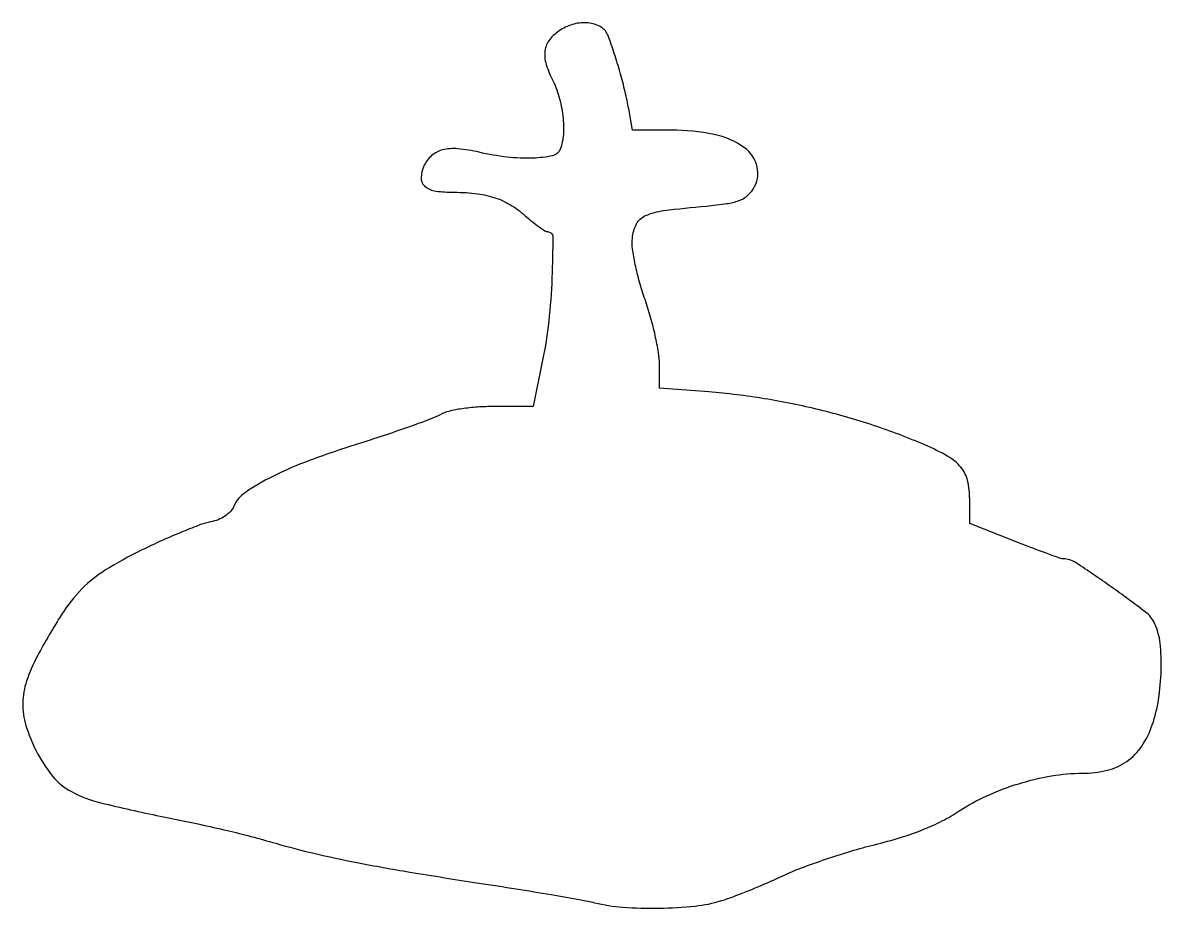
# Model space of a CAD drawing. Extents: x 0 to 202, y 0 to 157.
import ezdxf

# ---------------------------------------------------------------- set-up
doc = ezdxf.new("R2010")
doc.units = 0

msp = doc.modelspace()

# ---------------------------------------------------------------- linework, layer by layer
msp.add_lwpolyline([(95.762263, 155.926764, 0.077749), (93.729505, 154.273787, 0.134257), (92.756902, 152.33983, 0.117093), (92.837141, 149.985688, 0.051182), (93.972424, 147.054053, -0.048122), (95.194814, 143.953823, -0.041522), (95.878174, 140.519381, -0.043371), (95.966121, 137.229258, -0.076761), (95.393011, 134.581787, -0.25583), (94.052498, 133.444706, -0.041903), (90.552133, 133.026889, -0.038043), (86.022307, 133.212732, -0.027364), (81.032684, 134.078311, 0.032432), (77.265682, 134.692567, 0.085306), (74.545902, 134.492573, 0.119895), (72.609173, 133.47874, 0.105986), (71.24877, 131.646646, 0.095086), (70.748424, 129.58352, 0.216458), (71.327223, 128.126004, 0.150384), (73.046694, 127.257084, 0.042371), (76.075, 127, -0.026711), (80.300221, 126.774123, -0.049676), (83.655248, 126.072736, -0.056826), (86.493401, 124.809079, -0.049141), (89.128433, 122.885335, 0.011684), (90.426056, 121.780206, 0.015817), (91.651723, 120.847567, 0.012764), (92.701551, 120.139626, 0.142903), (93.180108, 120, -0.415671), (94.101433, 119.074083, -0.00843), (93.943194, 111.827325, -0.017259), (93.375997, 104.093265, -0.024165), (92.299411, 97.25), (90.589548, 89), (83.699066, 89, 0.016732), (80.729283, 88.900593, 0.020743), (77.980051, 88.601401, 0.022536), (75.675062, 88.146271, 0.064457), (74.154292, 87.558609, -0.034322), (72.501243, 86.802748, -0.004589), (68.901573, 85.484379, -0.005289), (64.597642, 84.00383, -0.004425), (60, 82.521483, 0.013071), (51.102777, 79.482086, 0.026828), (44.346474, 76.553882, 0.032564), (39.605097, 73.790361, 0.142021), (37.544164, 71.322676, -0.082776), (36.936154, 70.392305, -0.058599), (35.987907, 69.577728, -0.053891), (34.787101, 68.944963, -0.048), (33.431368, 68.553102, 0.043028), (31.669405, 68.062714, 0.007885), (28.518979, 66.829086, 0.008423), (24.869569, 65.260965, 0.007569), (21.141517, 63.515781, 0.0253), (14.811246, 60.028314, 0.059964), (10.613952, 56.676112, 0.053595), (7.063446, 52.194616, 0.016952), (2.75, 44.816087, 0.042904), (0.810678, 40.346253, 0.077457), (0.140863, 36.42062, 0.077673), (0.698087, 32.484773, 0.043364), (2.507731, 27.984744, 0.053555), (5.436775, 23.475124, 0.10103), (8.779181, 20.736783, 0.061024), (14.006971, 18.750447, 0.010199), (24.5, 16.395025, -0.00204), (31.484531, 14.946458, -0.005565), (36.4102, 13.846494, -0.007075), (40.581054, 12.803743, -0.00583), (45, 11.576969, 0.01304), (51.750273, 9.807399, 0.009323), (59.384141, 8.167097, 0.00734), (68.755954, 6.477904, 0.003383), (81, 4.541123, -0.002132), (87.610676, 3.512387, -0.00255), (93.828125, 2.485128, -0.002194), (99.059594, 1.569701, -0.016775), (101.5, 1.046574, 0.043842), (106.498671, 0.25485, 0.021465), (112.950677, 0.083635, 0.021387), (119.317905, 0.460755, 0.049649), (124, 1.415435, 0.015101), (126.17844, 2.162966, 0.006202), (129.0875, 3.301883, 0.00613), (132.1819, 4.602259, 0.00782), (135, 5.880154, -0.019819), (138.168688, 7.226336, -0.008977), (142.414178, 8.747968, -0.008872), (146.956497, 10.195252, -0.01201), (151.112094, 11.330552, 0.013635), (155.745781, 12.612662, 0.020345), (159.711664, 14.006152, 0.022958), (163.142208, 15.556644, 0.028906), (166.152497, 17.313124, -0.040343), (171.031001, 20.012236, -0.031766), (176.682084, 22.147037, -0.031923), (182.520669, 23.537909, -0.042329), (187.960099, 24.003738, 0.059386), (192.366919, 24.53268, 0.091968), (195.854208, 26.09633, 0.094326), (198.489257, 28.77189, 0.065413), (200.375111, 32.587491, 0.043979), (201.478545, 37.086852, 0.03163), (201.940405, 42.241827, 0.032051), (201.756925, 47.07273, 0.081551), (200.841687, 50.448114, 0.123123), (199.151403, 52.570535, 0.009019), (193.103206, 57.028805, 0.008146), (186.857831, 61.30957, 0.147196), (184.56338, 62, -0.085941), (184.087948, 62.082326, -0.001692), (181.758885, 62.922761, -0.003996), (179.043866, 63.937519, -0.002664), (175.949401, 65.141313), (168, 68.282627), (168, 72.569885, 0.057972), (167.614823, 75.880841, 0.115077), (166.446531, 78.234317, 0.091528), (164.153055, 80.159544, 0.027666), (160.062784, 82.188426, 0.021128), (150.938595, 85.653008, 0.020076), (141.39908, 88.401308, 0.019961), (131.612852, 90.389524, 0.020275), (121.75, 91.578542), (113, 92.275039), (113, 96.463189, 0.040644), (112.828656, 98.567573, 0.014011), (112.250196, 101.567173, 0.013817), (111.424641, 104.852901, 0.015584), (110.447477, 107.95722, -0.016367), (109.477457, 111.055777, -0.016742), (108.720327, 114.18792, -0.017219), (108.245168, 116.968293, -0.054798), (108.197477, 118.849826, -0.101615), (108.938214, 121.362492, -0.169364), (110.540962, 122.843787, -0.071613), (113.776538, 123.7306, -0.008275), (121.281295, 124.544136, 0.011863), (124.954577, 124.969016, 0.051448), (127.081831, 125.493395, 0.08494), (128.49248, 126.289814, 0.076981), (129.614223, 127.533982, 0.202398), (130.326923, 131.436428, 0.183421), (128.064743, 134.877432, 0.106532), (122.700692, 137.235327, 0.050514), (115.151129, 138), (108.222582, 138), (107.55088, 141.75, 0.014259), (106.917083, 144.786721, 0.009993), (106.038106, 148.168915, 0.00984), (105.00248, 151.590316, 0.011966), (103.893546, 154.75, 0.162355), (102.714414, 156.198133, 0.105844), (100.674891, 156.953327, 0.089377), (98.185798, 156.867278, 0.078837)], format="xyb", close=True)

doc.saveas('drawing.dxf')
